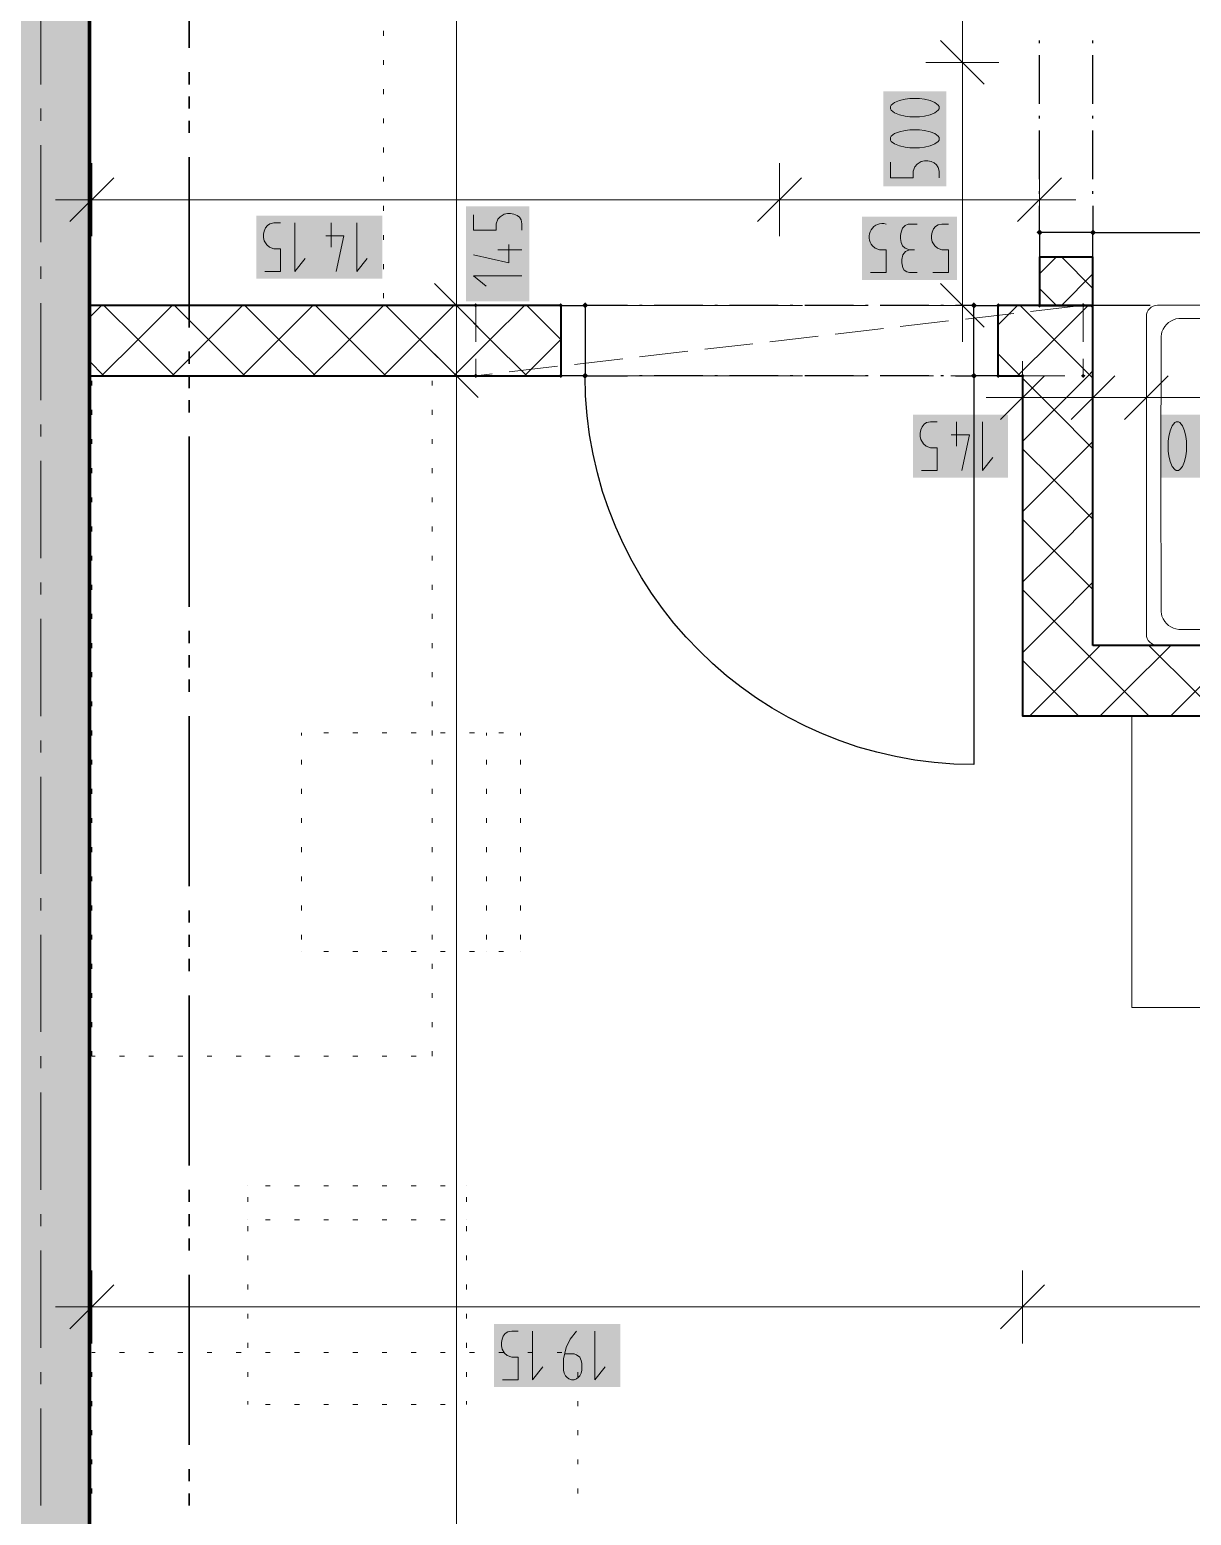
# Model space of a CAD drawing. Header units: millimetres. Extents: x 0 to 594, y 0 to 420.
# Drawn here: x 418.03 to 442.19, y 189.2 to 220.11 of the extents above; entities that cross this region are included whole.
import ezdxf

# ---------------------------------------------------------------- set-up
doc = ezdxf.new("R2010")
doc.units = ezdxf.units.MM
doc.header["$LTSCALE"] = 8
for name, color, linetype in [('PDF_Dvere', 7, 'Continuous'), ('PDF_Instalacni prizdivka do 1m', 7, 'Continuous'), ('PDF_Koty delkove', 7, 'Continuous'), ('PDF_Kuchyne', 7, 'Continuous'), ('PDF_Nabytek', 7, 'Continuous'), ('PDF_Osy hlavni', 7, 'Continuous'), ('PDF_Pozarni useky', 7, 'Continuous'), ('PDF_Preklady', 7, 'Continuous'), ('PDF_Pricky zdene', 7, 'Continuous'), ('PDF_Sanita', 7, 'Continuous'), ('PDF_Steny obvodove nosne', 7, 'Continuous')]:
    doc.layers.add(name, color=color, linetype=linetype)

msp = doc.modelspace()

# ---------------------------------------------------------------- linework, layer by layer
at = {"layer": 'PDF_Dvere', "lineweight": 25}
for points in [[(440.145, 216.446), (440.145, 215.892), (447.222, 215.892, 0.414213), (440.145, 222.969), (440.145, 222.966)], [(437.286, 212.91), (437.669, 212.91), (437.669, 204.822, -0.414213), (429.581, 212.91), (430.462, 212.91)]]:
    msp.add_lwpolyline(points, format="xyb", dxfattribs=at)
for points in [[(439.033, 219.832), (439.033, 219.883)], [(440.145, 219.832), (440.145, 219.883)], [(439.033, 218.569), (439.033, 219.58)], [(440.145, 218.569), (440.145, 219.58)], [(439.033, 218.265), (439.033, 218.316)], [(440.145, 218.265), (440.145, 218.316)], [(439.033, 217.002), (439.033, 218.013)], [(440.145, 217.002), (440.145, 218.013)], [(439.033, 216.698), (439.033, 216.749)], [(440.145, 216.698), (440.145, 216.749)], [(439.033, 215.892), (439.033, 216.446)], [(430.462, 214.375), (429.581, 214.375)], [(430.766, 214.375), (430.715, 214.375)], [(432.029, 214.375), (431.018, 214.375)], [(432.333, 214.375), (432.282, 214.375)], [(433.596, 214.375), (432.585, 214.375)], [(433.9, 214.375), (433.849, 214.375)], [(435.163, 214.375), (434.152, 214.375)], [(435.467, 214.375), (435.416, 214.375)], [(436.73, 214.375), (435.719, 214.375)], [(437.034, 214.375), (436.983, 214.375)], [(437.669, 214.375), (437.286, 214.375)], [(430.766, 212.91), (430.715, 212.91)], [(432.029, 212.91), (431.018, 212.91)], [(432.333, 212.91), (432.282, 212.91)], [(433.596, 212.91), (432.585, 212.91)], [(433.9, 212.91), (433.849, 212.91)], [(435.163, 212.91), (434.152, 212.91)], [(435.467, 212.91), (435.416, 212.91)], [(436.73, 212.91), (435.719, 212.91)], [(437.034, 212.91), (436.983, 212.91)]]:
    msp.add_lwpolyline(points, dxfattribs=at)
for points in [[(439.033, 215.892), (439.033, 215.386), (440.145, 215.386), (440.145, 215.892)], [(429.075, 214.375), (429.581, 214.375), (429.581, 212.91), (429.075, 212.91)], [(437.669, 214.375), (438.174, 214.375), (438.174, 212.91), (437.669, 212.91)]]:
    msp.add_lwpolyline(points, close=True, dxfattribs=at)
at = {"layer": 'PDF_Dvere', "lineweight": 25, "transparency": 33554559}
for points in [[(439.033, 215.829), (438.97, 215.892), (439.097, 215.892), (439.033, 215.955)], [(440.145, 215.829), (440.082, 215.892), (440.209, 215.892), (440.145, 215.955)], [(429.644, 214.375), (429.581, 214.312), (429.581, 214.439), (429.518, 214.375)], [(437.732, 214.375), (437.669, 214.312), (437.669, 214.439), (437.605, 214.375)], [(429.644, 212.91), (429.581, 212.846), (429.581, 212.973), (429.518, 212.91)], [(437.732, 212.91), (437.669, 212.846), (437.669, 212.973), (437.605, 212.91)]]:
    msp.add_solid(points, dxfattribs=at)
at = {"layer": 'PDF_Instalacni prizdivka do 1m', "lineweight": 25}
msp.add_lwpolyline([(441.338, 214.375), (440.145, 214.375)], dxfattribs=at)
at = {"layer": 'PDF_Koty delkove', "lineweight": 18}
for points in [[(426.902, 158.52), (426.902, 191.358), (426.902, 209.203), (426.902, 212.91), (426.902, 214.375), (426.902, 237.931), (426.902, 240.661), (426.902, 243.694), (426.902, 258.858), (426.902, 261.891), (426.902, 264.621), (426.902, 288.176), (426.902, 289.642), (426.902, 344.032)], [(437.428, 214.375), (437.428, 219.43), (437.428, 237.931)], [(437.883, 218.975), (436.973, 219.885)], [(438.186, 219.43), (437.428, 219.43), (436.67, 219.43)], [(436.337, 218.678), (436.237, 218.664), (436.118, 218.637), (436.017, 218.597), (435.95, 218.543), (435.933, 218.516), (435.933, 218.462), (435.95, 218.435), (436.017, 218.381), (436.118, 218.341), (436.237, 218.313), (436.337, 218.299), (436.539, 218.299), (436.64, 218.313), (436.758, 218.341), (436.859, 218.381), (436.927, 218.435), (436.944, 218.462), (436.944, 218.516), (436.927, 218.543), (436.859, 218.597), (436.758, 218.637), (436.64, 218.664), (436.539, 218.678)], [(436.539, 218.678), (436.337, 218.678)], [(419.32, 217.332), (419.32, 216.574), (419.32, 215.816)], [(433.625, 217.332), (433.625, 216.574), (433.625, 215.816)], [(435.933, 217.355), (435.933, 217.031), (436.405, 217.031), (436.405, 217.166), (436.439, 217.26), (436.489, 217.314), (436.573, 217.368), (436.64, 217.382), (436.708, 217.382), (436.776, 217.368), (436.842, 217.341), (436.893, 217.301), (436.927, 217.247), (436.944, 217.166), (436.944, 217.031)], [(439.033, 217.332), (439.033, 216.574), (439.033, 215.816)], [(419.774, 217.029), (418.865, 216.119)], [(434.08, 217.029), (433.17, 216.119)], [(439.488, 217.029), (438.578, 216.119)], [(419.32, 216.574), (418.561, 216.574)], [(439.033, 216.574), (436.545, 216.574), (433.625, 216.574), (419.32, 216.574)], [(439.033, 216.574), (439.792, 216.574)], [(422.918, 215.079), (423.242, 215.079), (423.242, 215.55), (423.106, 215.55), (423.012, 215.585), (422.958, 215.635), (422.905, 215.719), (422.891, 215.786), (422.891, 215.854), (422.905, 215.921), (422.931, 215.988), (422.972, 216.039), (423.025, 216.073), (423.106, 216.09), (423.242, 216.09)], [(423.539, 216.09), (423.539, 215.079), (423.754, 215.348)], [(424.295, 216.09), (424.295, 215.585)], [(424.835, 216.09), (424.835, 215.079), (425.05, 215.348)], [(427.256, 216.261), (427.256, 215.937), (427.727, 215.937), (427.727, 216.072), (427.762, 216.166), (427.812, 216.22), (427.896, 216.274), (427.963, 216.288), (428.031, 216.288), (428.098, 216.274), (428.165, 216.247)], [(428.165, 216.247), (428.216, 216.207), (428.25, 216.153), (428.267, 216.072), (428.267, 215.937)], [(436.491, 216.068), (436.302, 216.068), (436.235, 216.034), (436.18, 215.983), (436.154, 215.9), (436.14, 215.832), (436.14, 215.764), (436.154, 215.68), (436.18, 215.613), (436.235, 215.563), (436.329, 215.529)], [(436.815, 215.057), (437.139, 215.057), (437.139, 215.529), (437.003, 215.529), (436.909, 215.563), (436.855, 215.613), (436.802, 215.697), (436.788, 215.764), (436.788, 215.832), (436.802, 215.9), (436.828, 215.966), (436.869, 216.017), (436.922, 216.051), (437.003, 216.068), (437.139, 216.068)], [(424.187, 215.82), (424.565, 215.82), (424.402, 215.079)], [(427.997, 215.64), (427.997, 215.261), (427.256, 215.424)], [(428.267, 215.532), (427.762, 215.532)], [(436.491, 215.057), (436.329, 215.057), (436.274, 215.074), (436.221, 215.108), (436.193, 215.159), (436.167, 215.259), (436.167, 215.326), (436.193, 215.427), (436.248, 215.495), (436.329, 215.529), (436.436, 215.529)], [(427.357, 213.921), (426.447, 214.83)], [(428.267, 214.992), (427.256, 214.992), (427.525, 214.776)], [(437.883, 213.921), (436.973, 214.83)], [(427.66, 214.375), (426.902, 214.375), (426.144, 214.375)], [(438.186, 214.375), (437.428, 214.375), (436.67, 214.375)], [(437.428, 214.375), (437.428, 213.617)], [(427.357, 212.455), (426.447, 213.364)], [(438.68, 213.216), (438.68, 212.458), (438.68, 211.699)], [(440.145, 213.216), (440.145, 212.458), (440.145, 211.699)], [(441.257, 213.216), (441.257, 212.458), (441.257, 211.699)], [(427.66, 212.91), (426.902, 212.91), (426.144, 212.91)], [(439.134, 212.912), (438.225, 212.003)], [(440.6, 212.912), (439.691, 212.003)], [(441.712, 212.912), (440.802, 212.003)], [(438.68, 212.458), (437.921, 212.458)], [(458.443, 212.458), (450.381, 212.458), (441.257, 212.458), (440.145, 212.458), (438.68, 212.458)], [(436.577, 210.941), (436.901, 210.941), (436.901, 211.412), (436.766, 211.412), (436.672, 211.447), (436.617, 211.497), (436.564, 211.581), (436.55, 211.648), (436.55, 211.716), (436.564, 211.783), (436.591, 211.85), (436.631, 211.901), (436.685, 211.935), (436.766, 211.952), (436.901, 211.952)], [(437.306, 211.952), (437.306, 211.447)], [(437.846, 211.952), (437.846, 210.941), (438.062, 211.21)], [(437.198, 211.682), (437.577, 211.682), (437.414, 210.941)], [(419.32, 194.296), (419.32, 193.538), (419.32, 192.779)], [(438.68, 194.296), (438.68, 193.538), (438.68, 192.779)], [(419.774, 193.993), (418.865, 193.083)], [(439.134, 193.993), (438.225, 193.083)], [(419.32, 193.538), (418.561, 193.538)], [(502.825, 193.538), (493.459, 193.538), (483.01, 193.538), (480.887, 193.538), (461.881, 193.538), (459.152, 193.538), (438.68, 193.538), (419.32, 193.538)], [(427.865, 192.021), (428.189, 192.021), (428.189, 192.492), (428.054, 192.492), (427.96, 192.527), (427.905, 192.577), (427.852, 192.661), (427.838, 192.728), (427.838, 192.796), (427.852, 192.863), (427.879, 192.93), (427.919, 192.981), (427.973, 193.015), (428.054, 193.032), (428.189, 193.032)], [(428.486, 193.032), (428.486, 192.021), (428.702, 192.29)], [(429.404, 193.032), (429.269, 192.863), (429.188, 192.694), (429.134, 192.459), (429.134, 192.222), (429.148, 192.156), (429.175, 192.105), (429.202, 192.072), (429.242, 192.037), (429.296, 192.021)], [(429.782, 193.032), (429.782, 192.021), (429.998, 192.29)], [(429.296, 192.021), (429.35, 192.021), (429.404, 192.037), (429.445, 192.072), (429.471, 192.105), (429.499, 192.156), (429.513, 192.222), (429.513, 192.358), (429.499, 192.425), (429.471, 192.492), (429.404, 192.543), (429.35, 192.56), (429.161, 192.56)]]:
    msp.add_lwpolyline(points, dxfattribs=at)
for points in [[(436.539, 218.03), (436.337, 218.03), (436.237, 218.016), (436.118, 217.989), (436.017, 217.949), (435.95, 217.895), (435.933, 217.868), (435.933, 217.814), (435.95, 217.787), (436.017, 217.733), (436.118, 217.693), (436.237, 217.665), (436.337, 217.651), (436.539, 217.651), (436.64, 217.665), (436.758, 217.693), (436.859, 217.733), (436.927, 217.787), (436.944, 217.814), (436.944, 217.868), (436.927, 217.895), (436.859, 217.949), (436.758, 217.989), (436.64, 218.016)], [(441.711, 211.547), (441.711, 211.344), (441.725, 211.244), (441.752, 211.126), (441.792, 211.025), (441.846, 210.957), (441.873, 210.941), (441.927, 210.941), (441.954, 210.957), (442.008, 211.025), (442.048, 211.126), (442.076, 211.244), (442.09, 211.344), (442.09, 211.547), (442.076, 211.648), (442.048, 211.766), (442.008, 211.867), (441.954, 211.935), (441.927, 211.952), (441.873, 211.952), (441.846, 211.935), (441.792, 211.867), (441.752, 211.766), (441.725, 211.648)]]:
    msp.add_lwpolyline(points, close=True, dxfattribs=at)
msp.add_lwpolyline([(435.518, 215.057), (435.842, 215.057), (435.842, 215.529), (435.707, 215.529), (435.613, 215.563), (435.559, 215.613, -0.753191), (435.842, 216.068)], format="xyb", dxfattribs=at)
at = {"layer": 'PDF_Koty delkove', "color": 7, "lineweight": 18, "true_color": 0xffffff, "transparency": 33554559}
for points in [[(437.096, 216.852), (437.096, 218.829), (435.782, 216.852), (435.782, 218.829)], [(428.419, 214.462), (428.419, 216.439), (427.104, 214.462), (427.104, 216.439)], [(425.365, 216.242), (422.739, 216.242), (425.365, 214.928), (422.739, 214.928)], [(437.318, 216.22), (435.34, 216.22), (437.318, 214.906), (435.34, 214.906)], [(438.376, 212.104), (436.399, 212.104), (438.376, 210.789), (436.399, 210.789)], [(443.537, 212.104), (441.56, 212.104), (443.537, 210.789), (441.56, 210.789)], [(430.312, 193.184), (427.687, 193.184), (430.312, 191.87), (427.687, 191.87)]]:
    msp.add_solid(points, dxfattribs=at)
at = {"layer": 'PDF_Kuchyne', "lineweight": 13}
msp.add_lwpolyline([(453.086, 199.767), (440.954, 199.767), (440.954, 205.833), (459.152, 205.833), (459.152, 199.767)], dxfattribs=at)
at = {"layer": 'PDF_Nabytek', "lineweight": 13}
for points in [[(425.385, 219.984), (425.385, 220.085)], [(425.385, 219.377), (425.385, 219.479)], [(425.385, 218.771), (425.385, 218.872)], [(425.385, 218.164), (425.385, 218.265)], [(425.385, 217.558), (425.385, 217.659)], [(425.385, 216.951), (425.385, 217.052)], [(425.385, 216.345), (425.385, 216.446)], [(425.385, 215.738), (425.385, 215.839)], [(425.385, 215.131), (425.385, 215.233)], [(425.385, 214.525), (425.385, 214.626)], [(425.385, 214.375), (425.385, 214.375)], [(419.32, 212.91), (419.32, 212.91)], [(419.392, 212.91), (419.32, 212.91)], [(419.32, 212.91), (419.32, 212.91)], [(419.32, 212.705), (419.32, 212.806)], [(419.999, 212.91), (419.898, 212.91)], [(420.605, 212.91), (420.504, 212.91)], [(421.212, 212.91), (421.111, 212.91)], [(421.819, 212.91), (421.717, 212.91)], [(422.425, 212.91), (422.324, 212.91)], [(423.032, 212.91), (422.931, 212.91)], [(423.638, 212.91), (423.537, 212.91)], [(424.245, 212.91), (424.144, 212.91)], [(424.851, 212.91), (424.75, 212.91)], [(425.458, 212.91), (425.357, 212.91)], [(426.065, 212.91), (425.964, 212.91)], [(426.396, 212.91), (426.396, 212.91)], [(426.396, 212.91), (426.396, 212.91)], [(426.396, 212.705), (426.396, 212.806)], [(419.32, 212.099), (419.32, 212.2)], [(426.396, 212.099), (426.396, 212.2)], [(419.32, 211.492), (419.32, 211.593)], [(426.396, 211.492), (426.396, 211.593)], [(419.32, 210.885), (419.32, 210.986)], [(426.396, 210.885), (426.396, 210.986)], [(419.32, 210.279), (419.32, 210.38)], [(426.396, 210.279), (426.396, 210.38)], [(419.32, 209.672), (419.32, 209.773)], [(426.396, 209.672), (426.396, 209.773)], [(419.32, 209.066), (419.32, 209.167)], [(426.396, 209.066), (426.396, 209.167)], [(419.32, 208.459), (419.32, 208.56)], [(426.396, 208.459), (426.396, 208.56)], [(419.32, 207.852), (419.32, 207.954)], [(426.396, 207.852), (426.396, 207.954)], [(419.32, 207.246), (419.32, 207.347)], [(426.396, 207.246), (426.396, 207.347)], [(419.32, 206.639), (419.32, 206.74)], [(426.396, 206.639), (426.396, 206.74)], [(419.32, 206.033), (419.32, 206.134)], [(426.396, 206.033), (426.396, 206.134)], [(419.32, 205.426), (419.32, 205.527)], [(423.684, 205.479), (423.684, 205.479)], [(423.684, 205.426), (423.684, 205.479)], [(423.684, 205.479), (423.684, 205.479)], [(424.245, 205.479), (424.144, 205.479)], [(424.851, 205.479), (424.75, 205.479)], [(425.458, 205.479), (425.357, 205.479)], [(426.065, 205.479), (425.964, 205.479)], [(426.396, 205.426), (426.396, 205.527)], [(426.671, 205.479), (426.57, 205.479)], [(427.278, 205.479), (427.177, 205.479)], [(427.526, 205.426), (427.526, 205.479)], [(427.526, 205.479), (427.526, 205.479)], [(427.884, 205.479), (427.783, 205.479)], [(428.234, 205.426), (428.234, 205.479)], [(428.234, 205.479), (428.234, 205.479)], [(428.234, 205.479), (428.234, 205.479)], [(419.32, 204.82), (419.32, 204.921)], [(423.684, 204.82), (423.684, 204.921)], [(426.396, 204.82), (426.396, 204.921)], [(427.526, 204.82), (427.526, 204.921)], [(428.234, 204.82), (428.234, 204.921)], [(419.32, 204.213), (419.32, 204.314)], [(423.684, 204.213), (423.684, 204.314)], [(426.396, 204.213), (426.396, 204.314)], [(427.526, 204.213), (427.526, 204.314)], [(428.234, 204.213), (428.234, 204.314)], [(419.32, 203.606), (419.32, 203.707)], [(423.684, 203.606), (423.684, 203.707)], [(426.396, 203.606), (426.396, 203.707)], [(427.526, 203.606), (427.526, 203.707)], [(428.234, 203.606), (428.234, 203.707)], [(419.32, 203), (419.32, 203.101)], [(423.684, 203), (423.684, 203.101)], [(426.396, 203), (426.396, 203.101)], [(427.526, 203), (427.526, 203.101)], [(428.234, 203), (428.234, 203.101)], [(419.32, 202.393), (419.32, 202.494)], [(423.684, 202.393), (423.684, 202.494)], [(426.396, 202.393), (426.396, 202.494)], [(427.526, 202.393), (427.526, 202.494)], [(428.234, 202.393), (428.234, 202.494)], [(419.32, 201.787), (419.32, 201.888)], [(423.684, 201.787), (423.684, 201.888)], [(426.396, 201.787), (426.396, 201.888)], [(427.526, 201.787), (427.526, 201.888)], [(428.234, 201.787), (428.234, 201.888)], [(419.32, 201.18), (419.32, 201.281)], [(423.684, 201.18), (423.684, 201.281)], [(426.396, 201.18), (426.396, 201.281)], [(427.526, 201.18), (427.526, 201.281)], [(428.234, 201.18), (428.234, 201.281)], [(423.684, 200.93), (423.684, 200.93)], [(423.684, 200.93), (423.684, 200.93)], [(424.245, 200.93), (424.144, 200.93)], [(424.851, 200.93), (424.75, 200.93)], [(425.458, 200.93), (425.357, 200.93)], [(426.065, 200.93), (425.964, 200.93)], [(426.671, 200.93), (426.57, 200.93)], [(427.278, 200.93), (427.177, 200.93)], [(427.526, 200.93), (427.526, 200.93)], [(427.884, 200.93), (427.783, 200.93)], [(428.234, 200.93), (428.234, 200.93)], [(428.234, 200.93), (428.234, 200.93)], [(419.32, 200.573), (419.32, 200.675)], [(426.396, 200.573), (426.396, 200.675)], [(419.32, 199.967), (419.32, 200.068)], [(426.396, 199.967), (426.396, 200.068)], [(419.32, 199.36), (419.32, 199.461)], [(426.396, 199.36), (426.396, 199.461)], [(419.392, 198.756), (419.32, 198.756), (419.32, 198.855)], [(419.32, 198.756), (419.32, 198.756)], [(419.999, 198.756), (419.898, 198.756)], [(420.605, 198.756), (420.504, 198.756)], [(421.212, 198.756), (421.111, 198.756)], [(421.819, 198.756), (421.717, 198.756)], [(422.425, 198.756), (422.324, 198.756)], [(423.032, 198.756), (422.931, 198.756)], [(423.638, 198.756), (423.537, 198.756)], [(424.245, 198.756), (424.144, 198.756)], [(424.851, 198.756), (424.75, 198.756)], [(425.458, 198.756), (425.357, 198.756)], [(426.065, 198.756), (425.964, 198.756)], [(426.396, 198.756), (426.396, 198.855)], [(426.396, 198.756), (426.396, 198.756)], [(426.396, 198.756), (426.396, 198.756)], [(422.566, 196.057), (422.566, 196.057)], [(422.566, 196.057), (422.566, 196.057)], [(423.032, 196.057), (422.931, 196.057)], [(423.638, 196.057), (423.537, 196.057)], [(424.245, 196.057), (424.144, 196.057)], [(424.851, 196.057), (424.75, 196.057)], [(425.458, 196.057), (425.357, 196.057)], [(426.065, 196.057), (425.964, 196.057)], [(426.671, 196.057), (426.57, 196.057)], [(427.116, 196.057), (427.116, 196.057)], [(427.116, 196.057), (427.116, 196.057)], [(422.566, 195.721), (422.566, 195.822)], [(427.116, 195.721), (427.116, 195.822)], [(422.566, 195.349), (422.566, 195.349)], [(423.032, 195.349), (422.931, 195.349)], [(423.638, 195.349), (423.537, 195.349)], [(424.245, 195.349), (424.144, 195.349)], [(424.851, 195.349), (424.75, 195.349)], [(425.458, 195.349), (425.357, 195.349)], [(426.065, 195.349), (425.964, 195.349)], [(426.671, 195.349), (426.57, 195.349)], [(427.116, 195.349), (427.116, 195.349)], [(422.566, 195.114), (422.566, 195.215)], [(427.116, 195.114), (427.116, 195.215)], [(422.566, 194.508), (422.566, 194.609)], [(427.116, 194.508), (427.116, 194.609)], [(422.566, 193.901), (422.566, 194.002)], [(427.116, 193.901), (427.116, 194.002)], [(422.566, 193.295), (422.566, 193.396)], [(427.116, 193.295), (427.116, 193.396)], [(419.32, 192.589), (419.32, 192.589)], [(419.392, 192.589), (419.32, 192.589)], [(419.32, 192.589), (419.32, 192.589)], [(419.999, 192.589), (419.898, 192.589)], [(420.605, 192.589), (420.504, 192.589)], [(421.212, 192.589), (421.111, 192.589)], [(421.819, 192.589), (421.717, 192.589)], [(422.425, 192.589), (422.324, 192.589)], [(422.566, 192.688), (422.566, 192.789)], [(423.032, 192.589), (422.931, 192.589)], [(423.638, 192.589), (423.537, 192.589)], [(424.245, 192.589), (424.144, 192.589)], [(424.851, 192.589), (424.75, 192.589)], [(425.458, 192.589), (425.357, 192.589)], [(426.065, 192.589), (425.964, 192.589)], [(426.671, 192.589), (426.57, 192.589)], [(427.116, 192.688), (427.116, 192.789)], [(427.278, 192.589), (427.177, 192.589)], [(427.884, 192.589), (427.783, 192.589)], [(428.491, 192.589), (428.39, 192.589)], [(429.098, 192.589), (428.996, 192.589)], [(429.429, 192.589), (429.429, 192.589)], [(429.429, 192.589), (429.429, 192.589)], [(419.32, 192.081), (419.32, 192.182)], [(422.566, 192.081), (422.566, 192.182)], [(427.116, 192.081), (427.116, 192.182)], [(429.429, 192.081), (429.429, 192.182)], [(419.32, 191.475), (419.32, 191.576)], [(422.566, 191.508), (422.566, 191.576)], [(422.566, 191.508), (422.566, 191.508)], [(423.032, 191.508), (422.931, 191.508)], [(423.638, 191.508), (423.537, 191.508)], [(424.245, 191.508), (424.144, 191.508)], [(424.851, 191.508), (424.75, 191.508)], [(425.458, 191.508), (425.357, 191.508)], [(426.065, 191.508), (425.964, 191.508)], [(426.671, 191.508), (426.57, 191.508)], [(427.116, 191.508), (427.116, 191.576)], [(427.116, 191.508), (427.116, 191.508)], [(427.116, 191.508), (427.116, 191.508)], [(429.429, 191.475), (429.429, 191.576)], [(419.32, 190.868), (419.32, 190.969)], [(429.429, 190.868), (429.429, 190.969)], [(419.32, 190.262), (419.32, 190.363)], [(429.429, 190.262), (429.429, 190.363)], [(419.32, 189.655), (419.32, 189.756)], [(429.429, 189.655), (429.429, 189.756)]]:
    msp.add_lwpolyline(points, dxfattribs=at)
at = {"layer": 'PDF_Osy hlavni', "lineweight": 18}
for points in [[(418.258, 218.973), (418.258, 220.995)], [(418.258, 218.215), (418.258, 218.468)], [(418.258, 215.687), (418.258, 217.709)], [(418.258, 214.929), (418.258, 215.182)], [(418.258, 212.402), (418.258, 214.424)], [(418.258, 211.644), (418.258, 211.896)], [(418.258, 209.116), (418.258, 211.138)], [(418.258, 208.358), (418.258, 208.611)], [(418.258, 205.831), (418.258, 207.852)], [(418.258, 205.072), (418.258, 205.325)], [(418.258, 202.545), (418.258, 204.567)], [(418.258, 201.787), (418.258, 202.039)], [(418.258, 199.259), (418.258, 201.281)], [(418.258, 198.501), (418.258, 198.754)], [(418.258, 195.974), (418.258, 197.996)], [(418.258, 195.215), (418.258, 195.468)], [(418.258, 192.688), (418.258, 194.71)], [(418.258, 191.93), (418.258, 192.182)], [(418.258, 189.402), (418.258, 191.424)]]:
    msp.add_lwpolyline(points, dxfattribs=at)
at = {"layer": 'PDF_Pozarni useky', "lineweight": 30}
for points in [[(421.341, 219.731), (421.341, 223.27)], [(421.341, 218.973), (421.341, 219.226)], [(421.341, 218.468), (421.341, 218.72)], [(421.341, 217.962), (421.341, 218.215)], [(421.341, 213.918), (421.341, 217.457)], [(421.341, 213.16), (421.341, 213.413)], [(421.341, 212.655), (421.341, 212.907)], [(421.341, 212.149), (421.341, 212.402)], [(421.341, 208.105), (421.341, 211.644)], [(421.341, 207.347), (421.341, 207.6)], [(421.341, 206.841), (421.341, 207.094)], [(421.341, 206.336), (421.341, 206.589)], [(421.341, 202.292), (421.341, 205.831)], [(421.341, 201.534), (421.341, 201.787)], [(421.341, 201.028), (421.341, 201.281)], [(421.341, 200.523), (421.341, 200.776)], [(421.341, 196.479), (421.341, 200.017)], [(421.341, 195.721), (421.341, 195.974)], [(421.341, 195.215), (421.341, 195.468)], [(421.341, 194.71), (421.341, 194.963)], [(421.341, 190.666), (421.341, 194.204)], [(421.341, 189.908), (421.341, 190.161)], [(421.341, 189.402), (421.341, 189.655)]]:
    msp.add_lwpolyline(points, dxfattribs=at)
at = {"layer": 'PDF_Preklady', "lineweight": 18}
for points in [[(427.306, 213.615), (427.306, 214.375)], [(428.643, 214.375), (427.632, 214.375)], [(430.007, 214.375), (429.075, 214.375), (428.996, 214.375)], [(431.372, 214.375), (430.361, 214.375)], [(432.737, 214.375), (431.726, 214.375)], [(434.102, 214.375), (433.091, 214.375)], [(435.467, 214.375), (434.456, 214.375)], [(436.831, 214.375), (435.82, 214.375)], [(438.174, 214.375), (437.185, 214.375)], [(437.492, 214.091), (438.496, 214.208)], [(438.196, 214.375), (438.174, 214.375)], [(439.561, 214.375), (439.033, 214.375), (438.55, 214.375)], [(438.847, 214.248), (439.852, 214.365)], [(439.943, 214.375), (439.915, 214.375)], [(439.943, 213.615), (439.943, 214.375)], [(434.78, 213.777), (435.785, 213.893)], [(436.136, 213.934), (437.14, 214.05)], [(433.425, 213.619), (434.429, 213.736)], [(430.713, 213.305), (431.717, 213.421)], [(432.069, 213.462), (433.073, 213.578)], [(427.306, 213.261), (427.306, 212.91), (427.65, 212.949)], [(428.002, 212.99), (429.006, 213.107)], [(429.357, 213.147), (430.362, 213.264)], [(439.943, 213.261), (439.943, 212.91), (439.915, 212.91)], [(428.643, 212.91), (427.632, 212.91)], [(430.007, 212.91), (429.075, 212.91), (428.996, 212.91)], [(431.372, 212.91), (430.361, 212.91)], [(432.737, 212.91), (431.726, 212.91)], [(434.102, 212.91), (433.091, 212.91)], [(435.467, 212.91), (434.456, 212.91)], [(436.831, 212.91), (435.82, 212.91)], [(438.174, 212.91), (437.185, 212.91)], [(438.196, 212.91), (438.174, 212.91)], [(438.68, 212.91), (438.55, 212.91)], [(439.561, 212.91), (438.68, 212.91)]]:
    msp.add_lwpolyline(points, dxfattribs=at)
at = {"layer": 'PDF_Preklady', "lineweight": 18, "transparency": 33554559}
for points in [[(427.352, 214.375), (427.306, 214.33), (427.306, 214.421), (427.261, 214.375)], [(427.306, 214.33), (427.261, 214.375), (427.352, 214.375), (427.306, 214.421)], [(429.121, 214.375), (429.075, 214.33), (429.075, 214.421), (429.03, 214.375)], [(429.121, 214.375), (429.075, 214.33), (429.075, 214.421), (429.03, 214.375)], [(438.22, 214.375), (438.174, 214.33), (438.174, 214.421), (438.129, 214.375)], [(438.22, 214.375), (438.174, 214.33), (438.174, 214.421), (438.129, 214.375)], [(439.079, 214.375), (439.033, 214.33), (439.033, 214.421), (438.988, 214.375)], [(439.079, 214.375), (439.033, 214.33), (439.033, 214.421), (438.988, 214.375)], [(439.898, 214.37), (439.938, 214.421), (439.949, 214.33), (439.988, 214.381)], [(439.943, 214.33), (439.898, 214.375), (439.989, 214.375), (439.943, 214.421)], [(439.989, 214.375), (439.943, 214.33), (439.943, 214.421), (439.898, 214.375)], [(427.261, 212.904), (427.301, 212.955), (427.311, 212.864), (427.351, 212.915)], [(427.352, 212.91), (427.306, 212.864), (427.306, 212.955), (427.261, 212.91)], [(427.306, 212.864), (427.261, 212.91), (427.352, 212.91), (427.306, 212.955)], [(429.121, 212.91), (429.075, 212.864), (429.075, 212.955), (429.03, 212.91)], [(429.121, 212.91), (429.075, 212.864), (429.075, 212.955), (429.03, 212.91)], [(438.22, 212.91), (438.174, 212.864), (438.174, 212.955), (438.129, 212.91)], [(438.22, 212.91), (438.174, 212.864), (438.174, 212.955), (438.129, 212.91)], [(438.725, 212.91), (438.68, 212.864), (438.68, 212.955), (438.634, 212.91)], [(438.725, 212.91), (438.68, 212.864), (438.68, 212.955), (438.634, 212.91)], [(439.989, 212.91), (439.943, 212.864), (439.943, 212.955), (439.898, 212.91)], [(439.943, 212.864), (439.898, 212.91), (439.989, 212.91), (439.943, 212.955)]]:
    msp.add_solid(points, dxfattribs=at)
at = {"layer": 'PDF_Pricky zdene', "lineweight": 9}
for points in [[(439.387, 215.386), (439.033, 215.033)], [(440.145, 214.729), (439.488, 215.386)], [(440.145, 215.033), (439.488, 214.375)], [(439.387, 214.375), (439.033, 214.729)], [(419.522, 214.375), (419.269, 214.123)], [(420.988, 214.375), (420.28, 213.668), (419.522, 212.91)], [(421.038, 212.91), (420.28, 213.668), (419.572, 214.375)], [(422.453, 214.375), (421.746, 213.668), (420.988, 212.91)], [(422.504, 212.91), (421.746, 213.668), (421.038, 214.375)], [(423.919, 214.375), (423.212, 213.668), (422.453, 212.91)], [(423.97, 212.91), (423.212, 213.668), (422.504, 214.375)], [(425.385, 214.375), (424.678, 213.668), (423.919, 212.91)], [(425.436, 212.91), (424.678, 213.668), (423.97, 214.375)], [(426.851, 214.375), (426.144, 213.668), (425.385, 212.91)], [(426.902, 212.91), (426.144, 213.668), (425.436, 214.375)], [(428.317, 214.375), (427.609, 213.668), (426.851, 212.91)], [(428.368, 212.91), (427.609, 213.668), (426.902, 214.375)], [(428.317, 212.91), (429.075, 213.668), (428.368, 214.375)], [(438.578, 214.375), (438.174, 213.971)], [(440.044, 214.375), (439.337, 213.668), (438.578, 212.91)], [(440.145, 212.859), (440.095, 212.91), (439.337, 213.668), (438.629, 214.375)], [(440.145, 214.325), (440.095, 214.375)], [(429.075, 213.668), (429.075, 213.668)], [(438.629, 212.91), (438.174, 213.365)], [(419.572, 212.91), (419.269, 213.213)], [(440.145, 213.011), (440.044, 212.91)], [(440.044, 212.91), (439.337, 212.202), (438.68, 211.545)], [(440.145, 211.393), (439.337, 212.202), (438.68, 212.859)], [(440.145, 211.545), (439.337, 210.736), (438.68, 210.079)], [(440.145, 209.927), (439.337, 210.736), (438.68, 211.393)], [(440.145, 210.079), (439.337, 209.27), (438.68, 208.613)], [(440.145, 208.461), (439.337, 209.27), (438.68, 209.927)], [(441.308, 205.833), (440.803, 206.338), (439.842, 207.299), (439.337, 207.804), (438.68, 208.461)], [(440.145, 208.613), (439.337, 207.804), (438.831, 207.299)], [(438.831, 207.299), (438.68, 207.147)], [(440.297, 207.299), (439.337, 206.338), (438.831, 205.833)], [(441.763, 207.299), (440.803, 206.338), (440.297, 205.833)], [(442.774, 205.833), (442.268, 206.338), (441.308, 207.299)], [(443.229, 207.299), (442.268, 206.338), (441.763, 205.833)], [(439.842, 205.833), (439.337, 206.338), (438.68, 206.995)]]:
    msp.add_lwpolyline(points, dxfattribs=at)
at = {"layer": 'PDF_Pricky zdene', "lineweight": 40}
for points in [[(439.033, 215.386), (440.145, 215.386)], [(439.033, 215.386), (439.033, 214.375), (439.943, 214.375), (440.145, 214.375), (440.145, 215.386)], [(429.075, 214.375), (427.306, 214.375), (419.32, 214.375), (419.269, 214.375), (419.269, 212.91), (419.32, 212.91), (427.306, 212.91), (429.075, 212.91)], [(429.075, 214.375), (429.075, 212.91)], [(438.174, 212.91), (438.174, 214.375)], [(440.145, 212.91), (440.145, 214.375), (439.943, 214.375), (439.033, 214.375), (438.174, 214.375)], [(438.174, 212.91), (438.68, 212.91)], [(438.68, 212.91), (438.68, 207.299), (438.68, 205.833), (459.152, 205.833), (459.303, 205.833), (459.303, 207.299), (440.145, 207.299)], [(440.145, 207.299), (440.145, 212.91)]]:
    msp.add_lwpolyline(points, dxfattribs=at)
at = {"layer": 'PDF_Sanita', "lineweight": 13}
msp.add_lwpolyline([(441.489, 207.299), (441.489, 207.299), (458.211, 207.299, 0.414212), (458.443, 207.531), (458.443, 214.143, 0.414212), (458.211, 214.376), (441.489, 214.376, 0.414212), (441.257, 214.143), (441.257, 207.531, 0.414212), (441.489, 207.299)], format="xyb", dxfattribs=at)
msp.add_lwpolyline([(449.85, 207.632), (441.928, 207.634), (441.871, 207.643), (441.819, 207.659), (441.763, 207.686), (441.718, 207.716), (441.673, 207.757), (441.638, 207.798), (441.605, 207.852), (441.58, 207.911), (441.568, 207.956), (441.562, 208.002), (441.56, 210.867), (441.562, 213.733), (441.568, 213.779), (441.58, 213.824), (441.605, 213.883), (441.638, 213.937), (441.673, 213.978), (441.718, 214.019), (441.763, 214.049), (441.819, 214.076), (441.871, 214.092), (441.928, 214.101), (449.85, 214.103)], dxfattribs=at)
at = {"layer": 'PDF_Steny obvodove nosne', "lineweight": 70}
msp.add_lwpolyline([(419.269, 156.144), (419.269, 158.52), (419.269, 212.91), (419.269, 214.375), (419.269, 237.931), (419.269, 240.661), (419.269, 243.542), (417.247, 243.542), (417.247, 240.964), (417.247, 158.52), (417.247, 156.144)], close=True, dxfattribs=at)
at = {"layer": 'PDF_Steny obvodove nosne', "color": 9, "lineweight": 9, "true_color": 0xc0c0c0, "transparency": 33554559}
msp.add_solid([(419.269, 156.144), (419.269, 243.542), (417.247, 156.144), (417.247, 243.542)], dxfattribs=at)

doc.saveas('drawing.dxf')
